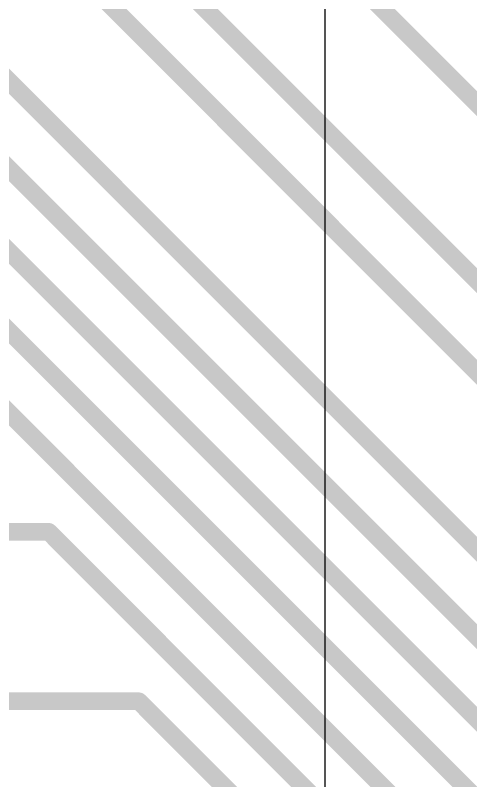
# Model space of a CAD drawing. Header units: millimetres. Extents: x 80 to 220, y 44 to 120.
# Drawn here: x 105.74 to 109.66, y 87.74 to 94.33 of the extents above; entities that cross this region are included whole.
import ezdxf

# ---------------------------------------------------------------- set-up
doc = ezdxf.new("R2010")
doc.units = ezdxf.units.MM
doc.layers.add('BottomLayer', color=5, linetype='Continuous')
doc.layers.add('TopLayer', color=1, linetype='Continuous')

msp = doc.modelspace()

# ---------------------------------------------------------------- linework, layer by layer
at = {"layer": 'BottomLayer'}
msp.add_line((108.4096, 53.4736), (108.4096, 101.5812), dxfattribs=at)
at = {"layer": 'TopLayer', "const_width": 0.1524}
for points in [[(103.8917, 99.3935), (113.9722, 89.313)], [(103.9773, 97.7839), (112.9943, 88.7669)], [(104.5577, 96.416), (112.6895, 88.2843)], [(103.9227, 95.527), (112.1434, 87.3064)], [(104.0591, 94.638), (112.4068, 86.2904)], [(104.3376, 93.6484), (112.796, 85.19)], [(104.7106, 92.5896), (112.7878, 84.5124)], [(105.3771, 91.218), (112.5399, 84.0552)], [(105.641, 89.8826), (105.8442, 89.8826)], [(105.8442, 89.8826), (106.03, 89.8826)], [(106.03, 89.8826), (106.0695, 89.8431)], [(106.0695, 89.8431), (112.594, 83.3186)], [(105.5394, 88.424), (106.8061, 88.424)], [(106.8061, 88.424), (112.5879, 82.6422)]]:
    msp.add_lwpolyline(points, dxfattribs=at)
at = {"layer": 'TopLayer', "const_width": 0.0762}
for points in [[(105.8061, 89.8826, 1), (105.8823, 89.8826, 1)], [(105.8061, 89.8826, 1), (105.8823, 89.8826, 1)], [(105.9919, 89.8826, 1), (106.0681, 89.8826, 1)], [(105.9919, 89.8826, 1), (106.0681, 89.8826, 1)], [(106.0314, 89.8431, 1), (106.1076, 89.8431, 1)], [(106.0314, 89.8431, 1), (106.1076, 89.8431, 1)], [(106.768, 88.424, 1), (106.8442, 88.424, 1)], [(106.768, 88.424, 1), (106.8442, 88.424, 1)]]:
    msp.add_lwpolyline(points, format="xyb", close=True, dxfattribs=at)

doc.saveas('drawing.dxf')
